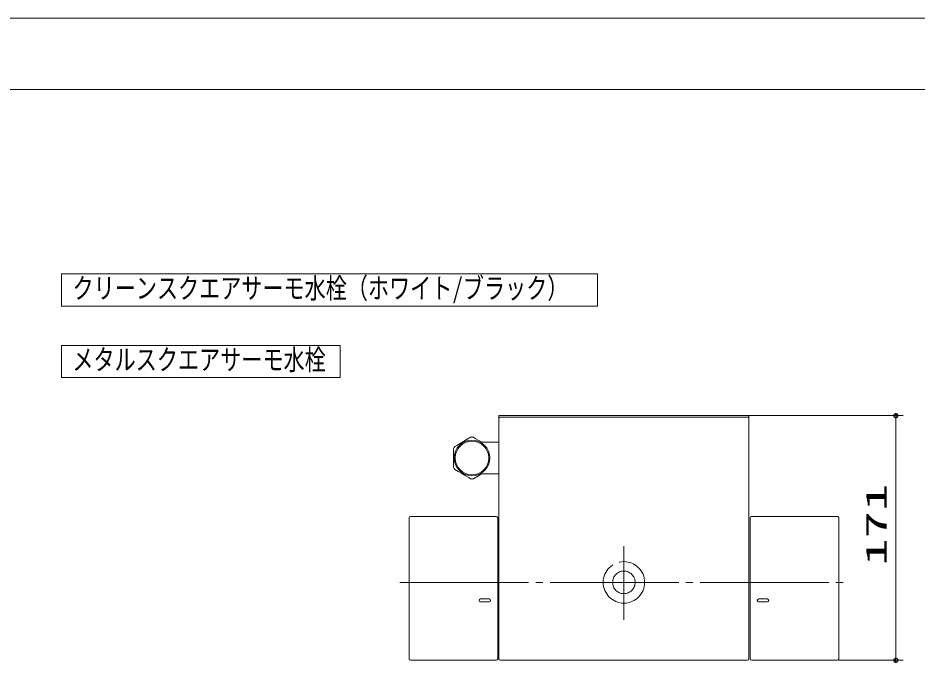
# Model space of a CAD drawing. Units: millimetres on the paper, scale 1:5. Extents: x -305 to 305, y -152 to 152.
# Drawn here: x -86.9 to 39.1, y 56.9 to 148.5 of the extents above; entities that cross this region are included whole.
import ezdxf
from ezdxf.enums import TextEntityAlignment as Align

# ---------------------------------------------------------------- set-up
doc = ezdxf.new("R2010")
doc.units = ezdxf.units.MM
doc.linetypes.add('LONG_CHAIN', pattern=[21, 18, -1, 1, -1])
doc.linetypes.add('LONG_DASHED2', pattern=[13, 12, -1])
for name, color, linetype, lineweight in [('0-1_RV', 7, 'Continuous', 9), ('0-2_0', 7, 'Continuous', 9), ('0-3_DEFPOINTS', 7, 'Continuous', 9), ('0-5_図面枠', 3, 'Continuous', 9)]:
    doc.layers.add(name, color=color, linetype=linetype, lineweight=lineweight)
doc.styles.add('ＭＳ ゴシック', font='')
doc.styles.get('ＭＳ ゴシック').set_extended_font_data('MS Gothic')

# ---------------------------------------------------------------- blocks, each defined once
blk = doc.blocks.new('_DOTSMALL')
at = {"layer": '0-2_0'}
for p, q in [((0.0746, 0.1), (-0.0746, 0.1)), ((0.1223, -0.0248), (-0.1223, -0.0248))]:
    blk.add_line(p, q, dxfattribs=at)
for points in [[(0.125, 0), (0.124, 0.0157), (0.1211, 0.0311), (0.1162, 0.046), (0.1095, 0.0602), (0.1011, 0.0735), (0.0911, 0.0856), (0.0797, 0.0963), (0.067, 0.1055), (0.0532, 0.1131), (0.0386, 0.1189), (0.0234, 0.1228), (0.0078, 0.1248), (-0.0078, 0.1248), (-0.0234, 0.1228), (-0.0386, 0.1189), (-0.0532, 0.1131), (-0.067, 0.1055), (-0.0797, 0.0963), (-0.0911, 0.0856), (-0.1011, 0.0735), (-0.1095, 0.0602), (-0.1162, 0.046), (-0.1211, 0.0311), (-0.124, 0.0157), (-0.125, 0), (0, 0)], [(-0.125, 0), (-0.124, -0.0157), (-0.1211, -0.0311), (-0.1162, -0.046), (-0.1095, -0.0602), (-0.1011, -0.0735), (-0.0911, -0.0856), (-0.0797, -0.0963), (-0.067, -0.1055), (-0.0532, -0.1131), (-0.0386, -0.1189), (-0.0234, -0.1228), (-0.0078, -0.1248), (0.0078, -0.1248), (0.0234, -0.1228), (0.0386, -0.1189), (0.0532, -0.1131), (0.067, -0.1055), (0.0797, -0.0963), (0.0911, -0.0856), (0.1011, -0.0735), (0.1095, -0.0602), (0.1162, -0.046), (0.1211, -0.0311), (0.124, -0.0157), (0.125, 0), (0, 0)]]:
    blk.add_lwpolyline(points, close=True, dxfattribs=at)

msp = doc.modelspace()

# ---------------------------------------------------------------- linework, layer by layer
at = {"layer": '0-1_RV'}
for p, q in [((-80.791, 112.708), (-80.791, 108.212)), ((-80.791, 112.708), (-5.791, 112.708)), ((-5.791, 112.708), (-5.791, 108.212)), ((-80.791, 108.212), (-5.791, 108.212)), ((-80.791, 102.708), (-80.791, 98.212)), ((-80.791, 102.708), (-41.791, 102.708)), ((-41.791, 102.708), (-41.791, 98.212)), ((-80.791, 98.212), (-41.791, 98.212)), ((15.404, 92.879), (-19.596, 92.879)), ((-19.596, 92.879), (-19.596, 58.859)), ((-19.415, 92.664), (-19.396, 92.665)), ((-19.396, 92.665), (-19.125, 92.665)), ((-19.125, 92.665), (-19.125, 92.659)), ((14.934, 92.659), (-19.125, 92.659)), ((14.934, 92.665), (15.204, 92.665)), ((14.934, 92.659), (14.934, 92.665)), ((15.204, 92.665), (15.223, 92.664)), ((15.404, 92.879), (36.96, 92.879)), ((15.404, 58.859), (15.404, 92.879)), ((35.96, 92.879), (35.96, 58.659)), ((-24.024, 89.575), (-24.545, 89.274)), ((-23.543, 89.853), (-24.024, 89.575)), ((-22.892, 89.694), (-23.168, 89.853)), ((-22.416, 89.419), (-22.892, 89.694)), ((-25.956, 88.243), (-25.956, 87.939)), ((-25.492, 88.728), (-25.768, 88.568)), ((-25.016, 89.002), (-25.492, 88.728)), ((-24.545, 89.274), (-25.016, 89.002)), ((-21.966, 89.159), (-22.416, 89.419)), ((-19.596, 89.159), (-22.164, 89.159)), ((-25.956, 87.939), (-25.956, 87.444)), ((-25.956, 87.444), (-25.956, 86.935)), ((-25.956, 86.935), (-25.956, 86.407)), ((-25.956, 86.407), (-25.956, 85.896)), ((-25.956, 85.896), (-25.956, 85.674)), ((-25.768, 85.349), (-25.287, 85.072)), ((-25.287, 85.072), (-24.766, 84.771)), ((-24.766, 84.771), (-24.295, 84.499)), ((-24.295, 84.499), (-23.819, 84.224)), ((-22.687, 84.343), (-22.166, 84.643)), ((-22.166, 84.643), (-21.966, 84.759)), ((-22.154, 84.759), (-19.596, 84.759)), ((-23.819, 84.224), (-23.543, 84.065)), ((-23.168, 84.065), (-22.687, 84.343)), ((-32.155, 58.859), (-32.155, 78.578)), ((-19.956, 78.778), (-31.955, 78.778)), ((-19.756, 78.578), (-19.756, 58.859)), ((15.564, 58.859), (15.564, 78.578)), ((27.764, 78.778), (15.764, 78.778)), ((27.964, 58.859), (27.964, 78.578)), ((-20.956, 67.24), (-22.156, 67.24)), ((-22.156, 66.84), (-20.956, 66.84)), ((16.765, 67.24), (17.965, 67.24)), ((17.965, 66.84), (16.765, 66.84)), ((-31.955, 58.659), (-19.956, 58.659)), ((-19.396, 58.659), (15.204, 58.659)), ((15.764, 58.659), (27.764, 58.659)), ((27.964, 58.659), (36.96, 58.659))]:
    msp.add_line(p, q, dxfattribs=at)
at = {"layer": '0-1_RV', "linetype": 'LONG_CHAIN'}
for p, q in [((-2.096, 64.337), (-2.096, 74.641)), ((-33.432, 69.559), (28.947, 69.559))]:
    msp.add_line(p, q, dxfattribs=at)
at = {"layer": '0-1_RV'}
for points in [[(-19.596, 92.465), (-19.596, 92.465), (-19.596, 92.466), (-19.596, 92.467), (-19.596, 92.468), (-19.596, 92.469), (-19.596, 92.47), (-19.596, 92.471), (-19.596, 92.472), (-19.595, 92.473), (-19.595, 92.474), (-19.595, 92.474), (-19.595, 92.475), (-19.595, 92.476), (-19.595, 92.477), (-19.595, 92.478), (-19.595, 92.479), (-19.595, 92.48), (-19.595, 92.481), (-19.595, 92.482), (-19.595, 92.482), (-19.595, 92.483), (-19.595, 92.484), (-19.595, 92.485), (-19.595, 92.486), (-19.594, 92.487), (-19.594, 92.488), (-19.594, 92.489), (-19.594, 92.49), (-19.594, 92.49), (-19.594, 92.491), (-19.594, 92.492), (-19.594, 92.493), (-19.593, 92.494), (-19.593, 92.495), (-19.593, 92.496), (-19.593, 92.497), (-19.593, 92.498), (-19.593, 92.498), (-19.593, 92.499)], [(-19.593, 92.499), (-19.592, 92.5), (-19.592, 92.501), (-19.592, 92.502), (-19.592, 92.503), (-19.592, 92.504), (-19.592, 92.505), (-19.591, 92.505), (-19.591, 92.506), (-19.591, 92.507), (-19.591, 92.508), (-19.591, 92.509), (-19.59, 92.51), (-19.59, 92.511), (-19.59, 92.512), (-19.59, 92.512), (-19.59, 92.513), (-19.589, 92.514), (-19.589, 92.515), (-19.589, 92.516), (-19.589, 92.517), (-19.589, 92.518), (-19.588, 92.518), (-19.588, 92.519), (-19.588, 92.52), (-19.588, 92.521), (-19.587, 92.522), (-19.587, 92.523), (-19.587, 92.524), (-19.586, 92.524), (-19.586, 92.525), (-19.586, 92.526), (-19.586, 92.527), (-19.585, 92.528), (-19.585, 92.529), (-19.585, 92.53), (-19.585, 92.53), (-19.584, 92.531), (-19.584, 92.532), (-19.584, 92.533)], [(-19.584, 92.533), (-19.583, 92.534), (-19.583, 92.535), (-19.583, 92.535), (-19.582, 92.536), (-19.582, 92.537), (-19.582, 92.538), (-19.581, 92.539), (-19.581, 92.54), (-19.581, 92.54), (-19.58, 92.541), (-19.58, 92.542), (-19.58, 92.543), (-19.579, 92.544), (-19.579, 92.545), (-19.579, 92.545), (-19.578, 92.546), (-19.578, 92.547), (-19.578, 92.548), (-19.577, 92.549), (-19.577, 92.549), (-19.576, 92.55), (-19.576, 92.551), (-19.576, 92.552), (-19.575, 92.553), (-19.575, 92.554), (-19.574, 92.554), (-19.574, 92.555), (-19.574, 92.556), (-19.573, 92.557), (-19.573, 92.557), (-19.572, 92.558), (-19.572, 92.559), (-19.572, 92.56), (-19.571, 92.561), (-19.571, 92.561), (-19.57, 92.562), (-19.57, 92.563), (-19.569, 92.564), (-19.569, 92.565)], [(-19.569, 92.565), (-19.568, 92.565), (-19.568, 92.566), (-19.568, 92.567), (-19.567, 92.568), (-19.567, 92.568), (-19.566, 92.569), (-19.566, 92.57), (-19.565, 92.571), (-19.565, 92.571), (-19.564, 92.572), (-19.564, 92.573), (-19.563, 92.574), (-19.563, 92.574), (-19.562, 92.575), (-19.562, 92.576), (-19.561, 92.577), (-19.561, 92.577), (-19.56, 92.578), (-19.56, 92.579), (-19.559, 92.58), (-19.559, 92.58), (-19.558, 92.581), (-19.558, 92.582), (-19.557, 92.583), (-19.557, 92.583), (-19.556, 92.584), (-19.556, 92.585), (-19.555, 92.585), (-19.555, 92.586), (-19.554, 92.587), (-19.553, 92.588), (-19.553, 92.588), (-19.552, 92.589), (-19.552, 92.59), (-19.551, 92.59), (-19.551, 92.591), (-19.55, 92.592), (-19.549, 92.592), (-19.549, 92.593)], [(-19.549, 92.593), (-19.548, 92.594), (-19.548, 92.594), (-19.547, 92.595), (-19.547, 92.596), (-19.546, 92.596), (-19.545, 92.597), (-19.545, 92.598), (-19.544, 92.598), (-19.544, 92.599), (-19.543, 92.6), (-19.542, 92.6), (-19.542, 92.601), (-19.541, 92.602), (-19.541, 92.602), (-19.54, 92.603), (-19.539, 92.604), (-19.539, 92.604), (-19.538, 92.605), (-19.537, 92.606), (-19.537, 92.606), (-19.536, 92.607), (-19.536, 92.608), (-19.535, 92.608), (-19.534, 92.609), (-19.534, 92.609), (-19.533, 92.61), (-19.532, 92.611), (-19.532, 92.611), (-19.531, 92.612), (-19.53, 92.612), (-19.53, 92.613), (-19.529, 92.614), (-19.528, 92.614), (-19.528, 92.615), (-19.527, 92.615), (-19.526, 92.616), (-19.526, 92.617), (-19.525, 92.617), (-19.524, 92.618)], [(-19.524, 92.618), (-19.524, 92.618), (-19.523, 92.619), (-19.522, 92.619), (-19.522, 92.62), (-19.521, 92.621), (-19.52, 92.621), (-19.519, 92.622), (-19.519, 92.622), (-19.518, 92.623), (-19.517, 92.623), (-19.517, 92.624), (-19.516, 92.624), (-19.515, 92.625), (-19.514, 92.625), (-19.514, 92.626), (-19.513, 92.626), (-19.512, 92.627), (-19.512, 92.628), (-19.511, 92.628), (-19.51, 92.629), (-19.509, 92.629), (-19.509, 92.63), (-19.508, 92.63), (-19.507, 92.631), (-19.506, 92.631), (-19.506, 92.632), (-19.505, 92.632), (-19.504, 92.633), (-19.503, 92.633), (-19.503, 92.634), (-19.502, 92.634), (-19.501, 92.634), (-19.5, 92.635), (-19.5, 92.635), (-19.499, 92.636), (-19.498, 92.636), (-19.497, 92.637), (-19.496, 92.637), (-19.496, 92.638)], [(-19.496, 92.638), (-19.495, 92.638), (-19.494, 92.639), (-19.493, 92.639), (-19.493, 92.639), (-19.492, 92.64), (-19.491, 92.64), (-19.49, 92.641), (-19.489, 92.641), (-19.489, 92.642), (-19.488, 92.642), (-19.487, 92.642), (-19.486, 92.643), (-19.485, 92.643), (-19.485, 92.644), (-19.484, 92.644), (-19.483, 92.644), (-19.482, 92.645), (-19.481, 92.645), (-19.481, 92.646), (-19.48, 92.646), (-19.479, 92.646), (-19.478, 92.647), (-19.477, 92.647), (-19.477, 92.647), (-19.476, 92.648), (-19.475, 92.648), (-19.474, 92.648), (-19.473, 92.649), (-19.472, 92.649), (-19.472, 92.649), (-19.471, 92.65), (-19.47, 92.65), (-19.469, 92.651), (-19.468, 92.651), (-19.467, 92.651), (-19.467, 92.651), (-19.466, 92.652), (-19.465, 92.652), (-19.464, 92.652)], [(-19.464, 92.652), (-19.463, 92.653), (-19.462, 92.653), (-19.462, 92.653), (-19.461, 92.654), (-19.46, 92.654), (-19.459, 92.654), (-19.458, 92.654), (-19.457, 92.655), (-19.457, 92.655), (-19.456, 92.655), (-19.455, 92.656), (-19.454, 92.656), (-19.453, 92.656), (-19.452, 92.656), (-19.451, 92.657), (-19.451, 92.657), (-19.45, 92.657), (-19.449, 92.657), (-19.448, 92.658), (-19.447, 92.658), (-19.446, 92.658), (-19.445, 92.658), (-19.444, 92.658), (-19.444, 92.659), (-19.443, 92.659), (-19.442, 92.659), (-19.441, 92.659), (-19.44, 92.66), (-19.439, 92.66), (-19.438, 92.66), (-19.438, 92.66), (-19.437, 92.66), (-19.436, 92.66), (-19.435, 92.661), (-19.434, 92.661), (-19.433, 92.661), (-19.432, 92.661), (-19.431, 92.661), (-19.43, 92.662)], [(-19.43, 92.662), (-19.43, 92.662), (-19.429, 92.662), (-19.428, 92.662), (-19.427, 92.662), (-19.426, 92.662), (-19.425, 92.662), (-19.424, 92.663), (-19.423, 92.663), (-19.423, 92.663), (-19.422, 92.663), (-19.421, 92.663), (-19.42, 92.663), (-19.419, 92.663), (-19.418, 92.663), (-19.417, 92.663), (-19.416, 92.664), (-19.415, 92.664), (-19.415, 92.664), (-19.415, 92.664)], [(15.223, 92.664), (15.224, 92.664), (15.225, 92.664), (15.226, 92.663), (15.227, 92.663), (15.228, 92.663), (15.229, 92.663), (15.229, 92.663), (15.23, 92.663), (15.231, 92.663), (15.232, 92.663), (15.233, 92.663), (15.234, 92.662), (15.235, 92.662), (15.236, 92.662), (15.237, 92.662), (15.237, 92.662), (15.238, 92.662), (15.239, 92.662), (15.24, 92.661), (15.241, 92.661), (15.242, 92.661), (15.243, 92.661), (15.244, 92.661), (15.244, 92.661), (15.245, 92.66), (15.246, 92.66), (15.247, 92.66), (15.248, 92.66), (15.249, 92.66), (15.25, 92.659), (15.251, 92.659), (15.251, 92.659), (15.252, 92.659), (15.253, 92.659), (15.254, 92.658), (15.255, 92.658), (15.256, 92.658), (15.257, 92.658), (15.257, 92.657)], [(15.257, 92.657), (15.258, 92.657), (15.259, 92.657), (15.26, 92.657), (15.261, 92.656), (15.262, 92.656), (15.263, 92.656), (15.264, 92.656), (15.264, 92.655), (15.265, 92.655), (15.266, 92.655), (15.267, 92.655), (15.268, 92.654), (15.269, 92.654), (15.269, 92.654), (15.27, 92.653), (15.271, 92.653), (15.272, 92.653), (15.273, 92.653), (15.274, 92.652), (15.275, 92.652), (15.275, 92.652), (15.276, 92.651), (15.277, 92.651), (15.278, 92.651), (15.279, 92.65), (15.28, 92.65), (15.28, 92.65), (15.281, 92.649), (15.282, 92.649), (15.283, 92.649), (15.284, 92.648), (15.284, 92.648), (15.285, 92.647), (15.286, 92.647), (15.287, 92.647), (15.288, 92.646), (15.289, 92.646), (15.289, 92.646), (15.29, 92.645)], [(15.29, 92.645), (15.291, 92.645), (15.292, 92.644), (15.293, 92.644), (15.293, 92.644), (15.294, 92.643), (15.295, 92.643), (15.296, 92.642), (15.297, 92.642), (15.297, 92.642), (15.298, 92.641), (15.299, 92.641), (15.3, 92.64), (15.3, 92.64), (15.301, 92.64), (15.302, 92.639), (15.303, 92.639), (15.304, 92.638), (15.304, 92.638), (15.305, 92.637), (15.306, 92.637), (15.307, 92.636), (15.307, 92.636), (15.308, 92.635), (15.309, 92.635), (15.31, 92.635), (15.311, 92.634), (15.311, 92.634), (15.312, 92.633), (15.313, 92.633), (15.314, 92.632), (15.314, 92.632), (15.315, 92.631), (15.316, 92.631), (15.317, 92.63), (15.317, 92.63), (15.318, 92.629), (15.319, 92.629), (15.319, 92.628), (15.32, 92.628)], [(15.32, 92.628), (15.321, 92.627), (15.322, 92.627), (15.322, 92.626), (15.323, 92.626), (15.324, 92.625), (15.325, 92.624), (15.325, 92.624), (15.326, 92.623), (15.327, 92.623), (15.327, 92.622), (15.328, 92.622), (15.329, 92.621), (15.329, 92.621), (15.33, 92.62), (15.331, 92.619), (15.332, 92.619), (15.332, 92.618), (15.333, 92.618), (15.334, 92.617), (15.334, 92.617), (15.335, 92.616), (15.336, 92.615), (15.336, 92.615), (15.337, 92.614), (15.338, 92.614), (15.338, 92.613), (15.339, 92.612), (15.34, 92.612), (15.34, 92.611), (15.341, 92.611), (15.342, 92.61), (15.342, 92.609), (15.343, 92.609), (15.344, 92.608), (15.344, 92.608), (15.345, 92.607), (15.345, 92.606), (15.346, 92.606), (15.347, 92.605)], [(15.347, 92.605), (15.347, 92.604), (15.348, 92.604), (15.349, 92.603), (15.349, 92.602), (15.35, 92.602), (15.35, 92.601), (15.351, 92.601), (15.352, 92.6), (15.352, 92.599), (15.353, 92.599), (15.353, 92.598), (15.354, 92.597), (15.355, 92.597), (15.355, 92.596), (15.356, 92.595), (15.356, 92.595), (15.357, 92.594), (15.358, 92.593), (15.358, 92.592), (15.359, 92.592), (15.359, 92.591), (15.36, 92.59), (15.36, 92.59), (15.361, 92.589), (15.362, 92.588), (15.362, 92.588), (15.363, 92.587), (15.363, 92.586), (15.364, 92.585), (15.364, 92.585), (15.365, 92.584), (15.365, 92.583), (15.366, 92.583), (15.366, 92.582), (15.367, 92.581), (15.367, 92.58), (15.368, 92.58), (15.368, 92.579), (15.369, 92.578)], [(15.369, 92.578), (15.369, 92.577), (15.37, 92.577), (15.37, 92.576), (15.371, 92.575), (15.371, 92.574), (15.372, 92.574), (15.372, 92.573), (15.373, 92.572), (15.373, 92.571), (15.374, 92.571), (15.374, 92.57), (15.375, 92.569), (15.375, 92.568), (15.376, 92.568), (15.376, 92.567), (15.377, 92.566), (15.377, 92.565), (15.377, 92.565), (15.378, 92.564), (15.378, 92.563), (15.379, 92.562), (15.379, 92.561), (15.38, 92.561), (15.38, 92.56), (15.381, 92.559), (15.381, 92.558), (15.381, 92.557), (15.382, 92.557), (15.382, 92.556), (15.383, 92.555), (15.383, 92.554), (15.383, 92.554), (15.384, 92.553), (15.384, 92.552), (15.385, 92.551), (15.385, 92.55), (15.385, 92.549), (15.386, 92.549), (15.386, 92.548)], [(15.386, 92.548), (15.386, 92.547), (15.387, 92.546), (15.387, 92.545), (15.388, 92.545), (15.388, 92.544), (15.388, 92.543), (15.389, 92.542), (15.389, 92.541), (15.389, 92.54), (15.39, 92.54), (15.39, 92.539), (15.39, 92.538), (15.391, 92.537), (15.391, 92.536), (15.391, 92.535), (15.392, 92.535), (15.392, 92.534), (15.392, 92.533), (15.392, 92.532), (15.393, 92.531), (15.393, 92.53), (15.393, 92.53), (15.394, 92.529), (15.394, 92.528), (15.394, 92.527), (15.395, 92.526), (15.395, 92.525), (15.395, 92.524), (15.395, 92.524), (15.396, 92.523), (15.396, 92.522), (15.396, 92.521), (15.396, 92.52), (15.397, 92.519), (15.397, 92.518), (15.397, 92.518), (15.397, 92.517), (15.398, 92.516), (15.398, 92.515)], [(15.398, 92.515), (15.398, 92.514), (15.398, 92.513), (15.398, 92.512), (15.399, 92.512), (15.399, 92.511), (15.399, 92.51), (15.399, 92.509), (15.399, 92.508), (15.4, 92.507), (15.4, 92.506), (15.4, 92.505), (15.4, 92.505), (15.4, 92.504), (15.401, 92.503), (15.401, 92.502), (15.401, 92.501), (15.401, 92.5), (15.401, 92.499), (15.401, 92.498), (15.402, 92.498), (15.402, 92.497), (15.402, 92.496), (15.402, 92.495), (15.402, 92.494), (15.402, 92.493), (15.402, 92.492), (15.403, 92.491), (15.403, 92.49), (15.403, 92.49), (15.403, 92.489), (15.403, 92.488), (15.403, 92.487), (15.403, 92.486), (15.403, 92.485), (15.403, 92.484), (15.403, 92.483), (15.404, 92.482), (15.404, 92.482), (15.404, 92.481)], [(15.404, 92.481), (15.404, 92.48), (15.404, 92.479), (15.404, 92.478), (15.404, 92.477), (15.404, 92.476), (15.404, 92.475), (15.404, 92.474), (15.404, 92.474), (15.404, 92.473), (15.404, 92.472), (15.404, 92.471), (15.404, 92.47), (15.404, 92.469), (15.404, 92.468), (15.404, 92.467), (15.404, 92.466), (15.404, 92.465), (15.404, 92.465)]]:
    msp.add_lwpolyline(points, dxfattribs=at)
for radius in [2.5, 2.344]:
    msp.add_circle((-23.356, 86.959), radius, dxfattribs=at)
at = {"layer": '0-1_RV', "linetype": 'LONG_DASHED2'}
for radius in [2.9, 1.58]:
    msp.add_circle((-2.096, 69.559), radius, dxfattribs=at)
at = {"layer": '0-1_RV'}
for centre, radius, start, end in [((-23.356, 86.959), 2.9, 86.29156, 93.70844), ((-23.356, 86.959), 2.9, 146.29156, 153.70844), ((-23.356, 86.959), 2.9, 206.29156, 213.70844), ((-23.356, 86.959), 2.9, 266.29156, 273.70844), ((-31.955, 78.578), 0.2, 90, 180), ((-19.956, 78.578), 0.2, 0, 90), ((15.764, 78.578), 0.2, 90, 180), ((27.764, 78.578), 0.2, 359.99997, 90), ((-22.156, 67.04), 0.2, 90, 270), ((-20.956, 67.04), 0.2, 270, 90), ((16.765, 67.04), 0.2, 90, 270), ((17.965, 67.04), 0.2, 270, 90), ((-31.955, 58.859), 0.2, 180, 270), ((-19.956, 58.859), 0.2, 270, 0), ((-19.396, 58.859), 0.2, 180, 270), ((15.204, 58.859), 0.2, 270, 0), ((15.764, 58.859), 0.2, 180, 270), ((27.764, 58.859), 0.2, 270, 359.99997)]:
    msp.add_arc(centre, radius, start, end, dxfattribs=at)
at = {"layer": '0-3_DEFPOINTS'}
msp.add_line((118.983, 148.502), (-301.017, 148.502), dxfattribs=at)
at = {"layer": '0-5_図面枠'}
msp.add_lwpolyline([(-291.017, -138.498), (108.983, -138.498), (108.983, 138.502), (-291.017, 138.502)], close=True, dxfattribs=at)

# ---------------------------------------------------------------- block references
at = {"layer": '0-1_RV', "xscale": 2.32, "yscale": 2.32}
for p, rotation in [((35.96, 92.879), 90), ((35.96, 58.659), 270)]:
    msp.add_blockref('_DOTSMALL', p, dxfattribs=dict(at, rotation=rotation))

# ---------------------------------------------------------------- texts
at = {"layer": '0-1_RV', "style": 'ＭＳ ゴシック', "width": 0.75}
for s, height, p in [('クリーンスクエアサーモ水栓（ホワイト/ブラック）', 2.886, (-79.25, 108.405)), ('メタルスクエアサーモ水栓', 2.889, (-79.281, 98.405))]:
    msp.add_text(s, height=height, dxfattribs=at).set_placement(p, align=Align.BOTTOM_LEFT)
at = {"layer": '0-1_RV', "style": 'ＭＳ ゴシック', "width": 1.95}
msp.add_text('171', height=2.889, rotation=90, dxfattribs=at).set_placement((35.515, 71.869), align=Align.BOTTOM_LEFT)

doc.saveas('drawing.dxf')
